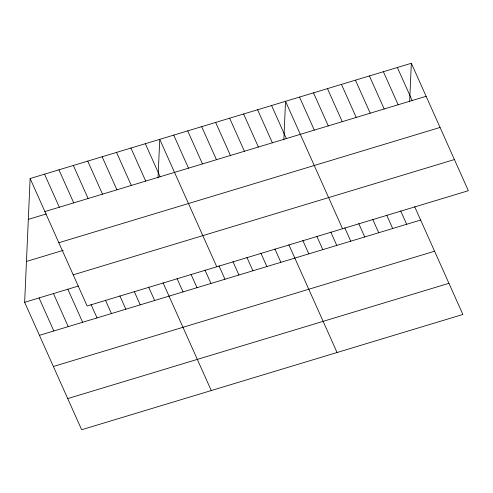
<?xml version="1.0" encoding="UTF-8"?>
<svg xmlns="http://www.w3.org/2000/svg" width="493" height="493" viewBox="0 0 493 493"><rect width="100%" height="100%" fill="white"/><g stroke="black" fill="none" stroke-linecap="round" stroke-linejoin="round"><path stroke-width="0.74" d="M414.668 206.703L462.872 314.466L81.659 429.736L24.65 302.289L30.128 178.534L411.341 63.264L468.35 190.711L87.138 305.98L30.128 178.534M158.031 177.955L159.744 139.34L216.754 266.787M283.832 139.913L285.539 101.305L342.549 228.752M409.628 101.872L411.341 63.264M44.912 211.577L426.118 96.301M28.323 219.373L46.324 213.931M58.846 242.729L440.058 127.459M26.456 261.45L63.184 250.345M73.204 274.829L454.417 159.553M24.65 302.289L78.652 285.958M39.428 335.332L420.64 220.057M53.367 366.484L434.573 251.214M67.726 398.584L448.932 283.309M397.364 67.492L412.142 100.529M383.388 71.713L398.165 104.756M369.405 75.94L384.189 108.984M355.428 80.168L370.212 113.211M400.686 210.93L406.663 224.284M341.452 84.395L356.229 117.439M386.709 215.158L392.687 228.512M327.475 88.623L342.253 121.666M372.733 219.379L378.71 232.739M313.499 92.85L328.276 125.894M358.756 223.606L364.728 236.967M299.516 97.078L314.3 130.115M344.78 227.834L350.751 241.194M330.797 232.061L336.774 245.422M271.563 105.527L286.341 138.57M316.82 236.289L322.798 249.643M257.586 109.754L272.364 142.797M302.844 240.516L308.821 253.87M243.61 113.982L258.387 147.025M288.867 244.744L337.07 352.507M229.627 118.209L244.411 151.252M274.891 248.971L280.862 262.325M215.651 122.437L230.434 155.48M260.908 253.192L266.886 266.553M201.674 126.664L216.458 159.707M246.931 257.42L252.909 270.78M187.697 130.892L202.475 163.929M232.955 261.647L238.932 275.008M173.721 135.113L188.499 168.156M218.978 265.875L224.95 279.235M205.002 270.102L210.973 283.457M145.343 143.697L160.12 176.74M191.025 274.33L196.997 287.684M130.941 148.054L145.718 181.091M177.042 278.557L183.02 291.911M116.539 152.405L131.317 185.448M163.066 282.785L211.269 390.542M102.137 156.762L116.915 189.805M148.664 287.136L154.642 300.496M87.736 161.119L102.513 194.156M134.262 291.492L140.24 304.847M73.334 165.469L88.111 198.513M119.861 295.849L125.838 309.203M58.932 169.826L73.716 202.869M105.459 300.2L111.436 313.56M44.53 174.183L59.314 207.22M91.063 304.557L97.035 317.911M67.855 289.225L82.633 322.268M53.454 293.581L68.231 326.625M39.052 297.938L53.829 330.976"/></g></svg>
